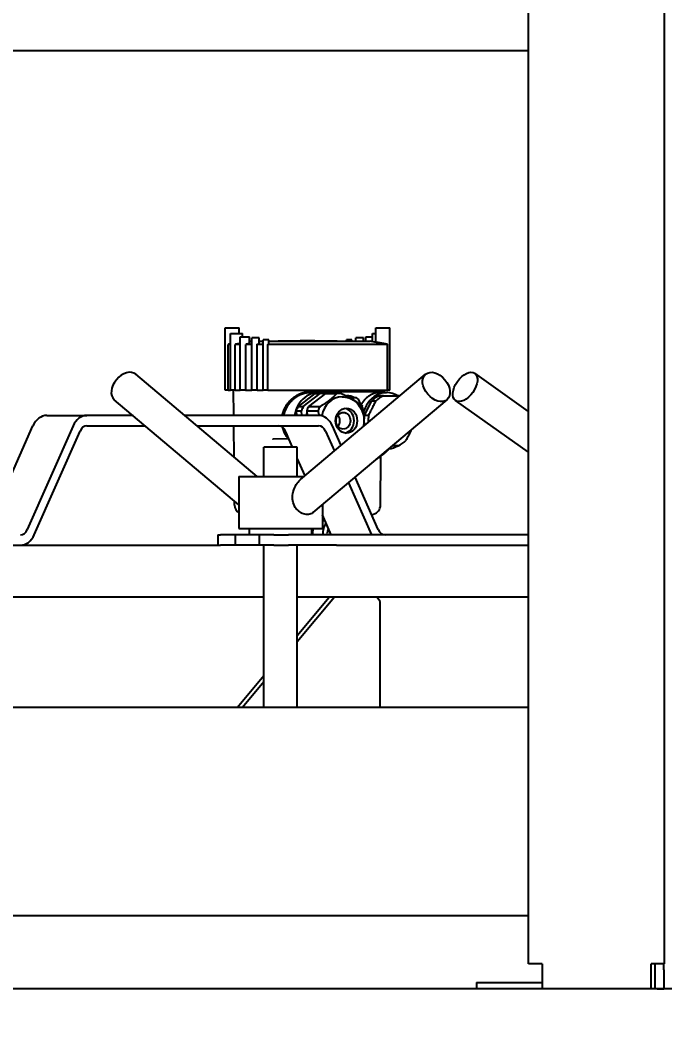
# Model space of a CAD drawing. Header units: millimetres. Extents: x 0 to 100323, y 0 to 59400.
# Drawn here: x 31755.2 to 32064.4, y 51076.6 to 51565.5 of the extents above; entities that cross this region are included whole.
import ezdxf

# ---------------------------------------------------------------- set-up
doc = ezdxf.new("R2010")
doc.units = ezdxf.units.MM
doc.header["$LTSCALE"] = 100
doc.layers.add('Dimension', color=7, linetype='Continuous', lineweight=18)
doc.layers.add('Visible', color=7, linetype='Continuous', lineweight=25)
doc.styles.add('Title', font='arial.ttf')
doc.dimstyles.new('Default - Method 2b', dxfattribs={"dimscale": 100, "dimtxt": 3, "dimasz": 2.5, "dimexe": 3, "dimexo": 0.5, "dimgap": 0.7, "dimtad": 0, "dimtoh": 1, "dimdec": 0, "dimrnd": 1e-08, "dimtxsty": 'Title', "dimcen": 0.09, "dimdle": 10, "dimclrd": 256, "dimclre": 256, "dimclrt": 7, "dimadec": 0, "dimazin": 2, "dimtfac": 0.833333, "dimtdec": 1, "dimtmove": 0, "dimatfit": 3, "dimfxl": 1, "dimtolj": 1, "dimlwd": -1, "dimlwe": -1, "dimarcsym": 0})

# ---------------------------------------------------------------- blocks, each defined once
blk = doc.blocks.new('*D43')
at = {"layer": 'Defpoints', "color": 0, "transparency": 16777216}
for p in [(45638.77, 52323.53), (47905.43, 52323.53), (29571.16, 44740.53)]:
    blk.add_point(p, dxfattribs=at)
at = {"layer": 'Dimension', "transparency": 16777216}
for p, q in [((45688.77, 52323.53), (48205.43, 52323.53)), ((47905.43, 52073.53), (47905.43, 49048.75)), ((47905.43, 44990.53), (47905.43, 48015.3)), ((29621.16, 44740.53), (48205.43, 44740.53))]:
    blk.add_line(p, q, dxfattribs=at)
for points in [[(47863.76, 52073.53), (47947.09, 52073.53), (47905.43, 52323.53)], [(47863.76, 44990.53), (47947.09, 44990.53), (47905.43, 44740.53)]]:
    blk.add_solid(points, dxfattribs=at)
at = {"layer": 'Dimension', "color": 7, "transparency": 16777216, "insert": (48058.7, 48085.3), "char_height": 300, "attachment_point": 7, "rotation": 90, "style": 'Title'}
blk.add_mtext('\\A1;7583', dxfattribs=at)

msp = doc.modelspace()

# ---------------------------------------------------------------- linework, layer by layer
at = {"layer": 'Visible'}
for p, q in [((31999.07, 51112.53), (31999.07, 52323.53)), ((32064.39, 51112.53), (32064.39, 52323.53)), ((31089.63, 51551.08), (31999.07, 51551.08)), ((31853.54, 51417.82), (31859.25, 51417.82)), ((31853.54, 51387.97), (31853.54, 51417.82)), ((31859.25, 51417.82), (31860.25, 51417.82)), ((31860.25, 51415.12), (31860.25, 51417.82)), ((31925.84, 51417.82), (31931.55, 51417.82)), ((31925.84, 51410.96), (31925.84, 51417.82)), ((31931.55, 51417.82), (31932.55, 51417.82)), ((31932.55, 51387.97), (31932.55, 51417.82)), ((31856.01, 51415.12), (31857.22, 51415.12)), ((31856.01, 51387.97), (31856.01, 51415.12)), ((31857.22, 51415.12), (31861.82, 51415.12)), ((31860.79, 51413.62), (31863.3, 51413.62)), ((31860.79, 51387.97), (31860.79, 51413.62)), ((31861.82, 51413.62), (31861.82, 51415.12)), ((31863.3, 51413.62), (31865.12, 51413.62)), ((31865.12, 51410.42), (31865.12, 51413.62)), ((31869.89, 51413.11), (31866.26, 51413.11)), ((31866.26, 51387.97), (31866.26, 51413.11)), ((31869.89, 51410.31), (31869.89, 51413.11)), ((31874.4, 51412.11), (31871.79, 51412.11)), ((31871.79, 51387.97), (31871.79, 51412.11)), ((31874.4, 51410.12), (31874.4, 51412.11)), ((31914.3, 51412.11), (31911.69, 51412.11)), ((31911.69, 51411.41), (31911.69, 51412.11)), ((31914.3, 51411.41), (31914.3, 51412.11)), ((31919.83, 51413.11), (31916.2, 51413.11)), ((31916.2, 51411.41), (31916.2, 51413.11)), ((31919.83, 51411.41), (31919.83, 51413.11)), ((31920.97, 51413.62), (31923.48, 51413.62)), ((31920.97, 51411.41), (31920.97, 51413.62)), ((31923.48, 51413.62), (31924.27, 51413.62)), ((31924.27, 51415.12), (31925.48, 51415.12)), ((31924.27, 51411.22), (31924.27, 51415.12)), ((31925.48, 51415.12), (31925.84, 51415.12)), ((31854.9, 51387.97), (31854.9, 51409.93)), ((31856.01, 51409.93), (31854.9, 51409.93)), ((31858.32, 51387.97), (31858.32, 51409.93)), ((31860.79, 51409.93), (31858.32, 51409.93)), ((31863.38, 51387.97), (31863.38, 51409.93)), ((31866.26, 51409.93), (31863.38, 51409.93)), ((31865.12, 51411.41), (31866.26, 51411.41)), ((31868.82, 51387.97), (31868.82, 51409.93)), ((31871.79, 51409.93), (31868.82, 51409.93)), ((31869.89, 51411.41), (31871.79, 51411.41)), ((31874.05, 51387.97), (31874.05, 51409.93)), ((31931.48, 51409.93), (31874.05, 51409.93)), ((31874.4, 51411.41), (31923.05, 51411.41)), ((31931.48, 51387.97), (31931.48, 51409.93)), ((31868.8, 51346.53), (31810.61, 51395.61)), ((31889.71, 51345.04), (31949.66, 51395.61)), ((31999.07, 51377.77), (31973.28, 51396.03)), ((31854.9, 51387.97), (31853.54, 51387.97)), ((31854.9, 51387.97), (31856.01, 51387.97)), ((31856.2, 51387.97), (31856.01, 51387.97)), ((31856.37, 51387.97), (31856.2, 51387.97)), ((31857.22, 51387.97), (31856.37, 51387.97)), ((31858.32, 51387.97), (31857.22, 51387.97)), ((31857.66, 51375.79), (31857.55, 51387.97)), ((31858.32, 51387.97), (31860.79, 51387.97)), ((31861.21, 51387.97), (31860.79, 51387.97)), ((31861.38, 51387.97), (31861.21, 51387.97)), ((31863.3, 51387.97), (31861.38, 51387.97)), ((31863.3, 51387.97), (31863.38, 51387.97)), ((31863.38, 51387.97), (31866.26, 51387.97)), ((31866.8, 51387.97), (31866.26, 51387.97)), ((31866.95, 51387.97), (31866.8, 51387.97)), ((31868.82, 51387.97), (31866.95, 51387.97)), ((31868.82, 51387.97), (31871.79, 51387.97)), ((31872.35, 51387.97), (31871.79, 51387.97)), ((31872.48, 51387.97), (31872.35, 51387.97)), ((31874.05, 51387.97), (31872.48, 51387.97)), ((31874.05, 51387.97), (31931.48, 51387.97)), ((31927.69, 51387.33), (31925.04, 51387.37)), ((31928.53, 51387.27), (31928.54, 51387.97)), ((31931.48, 51387.97), (31931.55, 51387.97)), ((31932.55, 51387.97), (31931.55, 51387.97)), ((31860.14, 51332.9), (31800.3, 51383.38)), ((31896.52, 51386.37), (31888.47, 51380.11)), ((31891.01, 51380.11), (31899.05, 51386.37)), ((31901.59, 51386.37), (31893.55, 51380.11)), ((31894.79, 51386.77), (31898.25, 51386.77)), ((31895.77, 51329.21), (31959.98, 51383.38)), ((31896.52, 51386.37), (31899.05, 51386.37)), ((31898.25, 51386.52), (31900.79, 51386.52)), ((31901.01, 51386.52), (31901.46, 51386.26)), ((31901.59, 51386.37), (31907.05, 51386.37)), ((31903.33, 51386.52), (31908.78, 51386.52)), ((31912.67, 51385.27), (31912.16, 51385.28)), ((31916.46, 51384.27), (31913.57, 51384.27)), ((31920.31, 51375.8), (31923.76, 51382.74)), ((31925.79, 51382.74), (31923.76, 51382.74)), ((31927.53, 51386.77), (31930.99, 51386.77)), ((31929.57, 51385.27), (31927.54, 51385.27)), ((31929.57, 51385.27), (31936.47, 51385.27)), ((31999.07, 51358.17), (31964.03, 51382.97)), ((31887.61, 51378.08), (31887.74, 51375.79)), ((31887.61, 51378.08), (31890.15, 51378.08)), ((31888.47, 51380.11), (31891.01, 51380.11)), ((31890.28, 51375.79), (31890.15, 51378.08)), ((31892.69, 51378.08), (31892.82, 51375.79)), ((31892.69, 51378.08), (31898.14, 51378.08)), ((31893.55, 51380.11), (31899.01, 51380.11)), ((31918.9, 51380.78), (31919.29, 51380.77)), ((31918.9, 51380.77), (31919.29, 51380.77)), ((31767.92, 51375.79), (31787.2, 51375.79)), ((31809.29, 51375.79), (31787.2, 51375.79)), ((31898.35, 51375.79), (31834.11, 51375.79)), ((31922.34, 51375.8), (31920.31, 51375.8)), ((31739.27, 51321.03), (31761.28, 51370.79)), ((31780.57, 51370.79), (31758.56, 51321.03)), ((31761.87, 51318.53), (31783.88, 51368.29)), ((31787.2, 51370.79), (31815.22, 51370.79)), ((31840.04, 51370.79), (31898.35, 51370.79)), ((31857.83, 51355.78), (31857.7, 51370.79)), ((31885.82, 51360.53), (31882.39, 51368.29)), ((31901.67, 51368.29), (31905.91, 51358.7)), ((31909.13, 51361.42), (31904.99, 51370.79)), ((31883.82, 51364.57), (31876.5, 51364.49)), ((31888.14, 51360.53), (31872.14, 51360.53)), ((31872.14, 51346.53), (31872.14, 51360.53)), ((31888.14, 51346.53), (31888.14, 51360.53)), ((31936.47, 51361.27), (31933.77, 51361.27)), ((31891.87, 51346.85), (31888.14, 51355.28)), ((31928.06, 51332.79), (31928.26, 51356.27)), ((31860.14, 51346.53), (31891.48, 51346.53)), ((31860.14, 51346.53), (31860.14, 51321.53)), ((31912.65, 51343.46), (31923.68, 51318.53)), ((31926.99, 51321.03), (31915.87, 51346.17)), ((31858.03, 51332.79), (31858.02, 51334.69)), ((31900.14, 51332.9), (31900.14, 51321.53)), ((31904.39, 51318.53), (31900.14, 51328.15)), ((31900.29, 51325.33), (31901.39, 51325.33)), ((31923.81, 51328.23), (31924.72, 51328.48)), ((31860.14, 51321.53), (31900.14, 51321.53)), ((31865.14, 51318.53), (31865.14, 51321.53)), ((31895.14, 51318.53), (31895.14, 51321.53)), ((31850.03, 51318.53), (31851.2, 51318.53)), ((31850.03, 51318.53), (31850.03, 51313.53)), ((31858.27, 51318.53), (31851.2, 51318.53)), ((31858.27, 51318.53), (31858.27, 51313.53)), ((31865.16, 51318.53), (31858.27, 51318.53)), ((31869.84, 51318.53), (31865.16, 51318.53)), ((31869.84, 51318.53), (31869.84, 51313.53)), ((31876.91, 51318.53), (31869.84, 51318.53)), ((31876.91, 51318.53), (31883.95, 51318.53)), ((31999.07, 51318.53), (31883.95, 51318.53)), ((31573.33, 51313.53), (31850.03, 51313.53)), ((31850.03, 51313.53), (31851.2, 51313.53)), ((31858.27, 51313.53), (31851.2, 51313.53)), ((31869.84, 51313.53), (31858.27, 51313.53)), ((31876.91, 51313.53), (31869.84, 51313.53)), ((31872.14, 51235.53), (31872.14, 51313.53)), ((31876.91, 51313.53), (31883.95, 51313.53)), ((31906.93, 51313.53), (31883.95, 51313.53)), ((31888.14, 51235.53), (31888.14, 51313.53)), ((31906.93, 51313.53), (31999.07, 51313.53)), ((31872.14, 51288.53), (31568.16, 51288.53)), ((31999.07, 51288.53), (31888.14, 51288.53)), ((31905.93, 51288.53), (31888.14, 51267.12)), ((31888.14, 51270.22), (31903.36, 51288.53)), ((31927.9, 51286.53), (31926.37, 51288.53)), ((31927.9, 51235.53), (31927.9, 51286.53)), ((31859.31, 51235.53), (31872.14, 51250.97)), ((31872.14, 51247.87), (31861.88, 51235.53)), ((31999.07, 51235.53), (31094.61, 51235.53)), ((31999.07, 51135.53), (31095.52, 51135.53)), ((32005.6, 51112.53), (31999.07, 51112.53)), ((32005.6, 51112.53), (32005.6, 51100.53)), ((32064.39, 51112.53), (32057.86, 51112.53)), ((32057.86, 51100.53), (32057.86, 51112.53)), ((32059.93, 51100.53), (32059.93, 51112.53)), ((32064.09, 51109.53), (32064.09, 51112.53)), ((32064.09, 51109.53), (32064.09, 51100.53)), ((32941.83, 51100.53), (31373.34, 51100.53)), ((31974.09, 51103.53), (32003.85, 51103.53)), ((31974.09, 51103.53), (31974.09, 51100.53)), ((32003.85, 51103.53), (32005.6, 51103.53)), ((32060.82, 51100.54), (32060.82, 51100.53)), ((32060.82, 51100.54), (32064.09, 51100.54)), ((32062.89, 51100.54), (32062.89, 51100.53))]:
    msp.add_line(p, q, dxfattribs=at)
for centre, radius, start, end in [((31893.05, 50811.57), 600, 88.64721, 91.35279), ((31893.05, 51213.67), 200, 80.4889, 81.3731), ((31862.53, 51332.83), 4.5, 180.5, 237.849), ((31923.56, 51332.83), 4.5, 285, 359.5)]:
    msp.add_arc(centre, radius, start, end, dxfattribs=at)
for centre, major_axis, ratio in [((31954.82, 51389.5), (5.16, -6.11), 0.673411), ((31968.66, 51389.5), (-4.62, -6.53), 0.565059), ((31911.7, 51373.27), (0, -6), 0.861576), ((31910.18, 51373.27), (0, -4), 0.861576)]:
    msp.add_ellipse(centre, major_axis=major_axis, ratio=ratio, dxfattribs=at)
for centre, major_axis, ratio, start_param, end_param in [((31805.46, 51389.5), (-5.16, -6.11), 0.673411, 3.141593, 6.283185), ((31861.32, 51388.19), (-100, 0.44), 0.007519, 1.912098, 2.294422), ((31930.99, 51373.27), (0, 13.5), 0.861576, 5.807303, 7.609536), ((31898.25, 51373.27), (0, 13.5), 0.861576, 6.090437, 7.666065), ((31898.25, 51373.27), (0, 13.25), 0.861576, 0, 0.152394), ((31900.79, 51373.27), (0, 13.25), 0.861576, 6.264105, 6.435579), ((31909.67, 51373.27), (0, 11.5), 0.861576, 0, 1.369582), ((31903.33, 51373.27), (0, 13.25), 0.861576, 0, 0.152394), ((31908.78, 51373.27), (0, 13.25), 0.861576, 6.264105, 6.435579), ((31912.59, 51378.77), (0, 6.5), 0.861576, 5.721116, 6.42602), ((31914.39, 51378.77), (0, -6), 0.861576, 2.505533, 2.730455), ((31898.42, 51381.52), (-22.06, 32.91), 0.439619, 4.36534, 4.48646), ((31930.99, 51373.27), (0, 12.65), 0.861576, 0.321961, 0.725236), ((31933.02, 51373.27), (0, 12.65), 0.861576, 0.321961, 0.725236), ((31933.02, 51373.27), (0, 12.65), 0.861576, 5.900522, 5.961224), ((31898.25, 51373.27), (0, -13.25), 0.861576, 4.16971, 4.341184), ((31900.79, 51373.27), (0, -13.25), 0.861576, 4.16971, 4.341184), ((31903.33, 51373.27), (0, -13.25), 0.861576, 4.16971, 4.341184), ((31908.78, 51373.27), (0, -13.25), 0.861576, 4.16971, 4.341184), ((31910.18, 51373.27), (0, -6), 0.861576, 0.147834, 2.993758), ((31908.78, 51373.27), (0, 13.25), 0.861576, 5.216907, 5.388381), ((31928.96, 51373.27), (0, -13.5), 0.861576, 4.123358, 4.156432), ((31898.42, 51376.02), (-22.06, -32.91), 0.439619, 1.905828, 1.917845), ((31914.39, 51378.77), (0, -6), 0.861576, 1.458335, 1.683257), ((31767.92, 51365.79), (0, 10), 0.766044, 0, 1.047198), ((31787.2, 51365.79), (0, 10), 0.766044, 0, 1.047198), ((31900.79, 51373.27), (0, -10), 0.861576, 4.34213, 4.457439), ((31898.35, 51365.79), (0, 10), 0.766044, 5.235988, 6.283185), ((31905.1, 51373.27), (0, 4), 0.861576, 3.969448, 5.45533), ((31930.99, 51373.27), (0, 12.65), 0.861576, 1.369159, 1.510633), ((31933.02, 51373.27), (0, -12.65), 0.861576, 4.510752, 4.781261), ((31787.2, 51365.79), (0, 5), 0.766044, 0, 1.047198), ((31879.07, 51365.79), (0, 5), 0.766044, 5.235988, 6.283185), ((31898.35, 51365.79), (0, 5), 0.766044, 5.235988, 6.283185), ((31930.99, 51373.27), (0, 12.65), 0.861576, 1.630959, 1.764378), ((31933.02, 51373.27), (0, -12.65), 0.861576, 0.321961, 0.725236), ((31909.67, 51373.27), (0, -11.5), 0.861576, 6.211698, 6.270728), ((31930.99, 51373.27), (0, -13.5), 0.861576, 0.091937, 0.475882), ((31906.4, 51319.27), (0, -7), 0.861576, 3.966558, 4.818301), ((31901.43, 51321.45), (0.02, 4.47), 0.515085, 0.264997, 0.524863), ((31755.24, 51323.53), (0, -5), 0.766044, 0, 1.047198), ((31906.4, 51319.27), (0, 4.53), 0.861576, 1.034353, 1.735004), ((31906.41, 51319.27), (0, -4.5), 0.861576, 4.183381, 4.877584), ((31930.31, 51323.53), (0, -5), 0.766044, 5.235988, 6.283185), ((31755.24, 51323.53), (0, -10), 0.766044, 0, 1.047198)]:
    msp.add_ellipse(centre, major_axis=major_axis, ratio=ratio, start_param=start_param, end_param=end_param, dxfattribs=at)
for points, knots in [([(31856.01, 51410.12), (31855.98, 51410.12), (31855.96, 51410.12), (31855.93, 51410.11), (31855.84, 51410.09), (31855.74, 51410.08), (31855.65, 51410.06), (31855.56, 51410.05), (31855.47, 51410.03), (31855.39, 51410.02), (31855.34, 51410.01), (31855.3, 51410), (31855.26, 51409.99), (31855.22, 51409.99), (31855.18, 51409.98), (31855.14, 51409.97), (31855.1, 51409.97), (31855.06, 51409.96), (31855.02, 51409.95), (31854.98, 51409.95), (31854.94, 51409.94), (31854.9, 51409.93)], [3.684911, 3.684911, 3.684911, 3.684911, 3.767724, 3.767724, 3.767724, 4.081562, 4.081562, 4.081562, 4.395498, 4.395498, 4.395498, 4.552406, 4.552406, 4.552406, 4.70939, 4.70939, 4.70939, 4.866307, 4.866307, 4.866307, 5.023344, 5.023344, 5.023344, 5.023344]), ([(31860.79, 51410.39), (31860.73, 51410.37), (31860.66, 51410.36), (31860.59, 51410.34), (31860.5, 51410.32), (31860.42, 51410.3), (31860.33, 51410.29), (31860.29, 51410.28), (31860.24, 51410.27), (31860.2, 51410.26), (31860.18, 51410.25), (31860.15, 51410.25), (31860.13, 51410.25), (31860.11, 51410.24), (31860.08, 51410.24), (31860.06, 51410.23), (31860.01, 51410.22), (31859.97, 51410.21), (31859.92, 51410.2), (31859.87, 51410.19), (31859.83, 51410.19), (31859.78, 51410.18), (31859.73, 51410.17), (31859.68, 51410.16), (31859.63, 51410.15), (31859.58, 51410.14), (31859.53, 51410.13), (31859.49, 51410.12), (31859.44, 51410.11), (31859.39, 51410.11), (31859.34, 51410.1), (31859.29, 51410.09), (31859.24, 51410.08), (31859.19, 51410.07), (31859.14, 51410.06), (31859.09, 51410.05), (31859.04, 51410.05), (31858.99, 51410.04), (31858.94, 51410.03), (31858.89, 51410.02), (31858.85, 51410.01), (31858.8, 51410.01), (31858.75, 51410), (31858.7, 51409.99), (31858.65, 51409.98), (31858.6, 51409.98), (31858.51, 51409.96), (31858.41, 51409.95), (31858.32, 51409.93)], [5.809913, 5.809913, 5.809913, 5.809913, 6.072494, 6.072494, 6.072494, 6.372663, 6.372663, 6.372663, 6.522733, 6.522733, 6.522733, 6.597775, 6.597775, 6.597775, 6.672831, 6.672831, 6.672831, 6.822903, 6.822903, 6.822903, 6.973035, 6.973035, 6.973035, 7.12319, 7.12319, 7.12319, 7.273314, 7.273314, 7.273314, 7.423461, 7.423461, 7.423461, 7.573647, 7.573647, 7.573647, 7.724027, 7.724027, 7.724027, 7.874381, 7.874381, 7.874381, 8.024508, 8.024508, 8.024508, 8.174579, 8.174579, 8.174579, 8.474771, 8.474771, 8.474771, 8.474771]), ([(31865.12, 51410.42), (31865.12, 51410.42), (31865.12, 51410.42), (31865.12, 51410.42), (31865.12, 51410.41), (31865.11, 51410.4), (31865.11, 51410.4), (31865.1, 51410.39), (31865.09, 51410.38), (31865.08, 51410.37), (31865.07, 51410.36), (31865.06, 51410.36), (31865.04, 51410.35), (31865.03, 51410.34), (31865.02, 51410.34), (31865.01, 51410.33), (31865.01, 51410.33), (31865, 51410.32), (31864.98, 51410.32), (31864.96, 51410.31), (31864.94, 51410.3), (31864.91, 51410.29), (31864.9, 51410.28), (31864.88, 51410.27), (31864.86, 51410.27), (31864.84, 51410.26), (31864.82, 51410.25), (31864.79, 51410.25), (31864.75, 51410.23), (31864.7, 51410.22), (31864.65, 51410.2), (31864.62, 51410.19), (31864.6, 51410.19), (31864.57, 51410.18), (31864.54, 51410.17), (31864.51, 51410.16), (31864.48, 51410.16), (31864.45, 51410.15), (31864.42, 51410.14), (31864.39, 51410.13), (31864.37, 51410.13), (31864.36, 51410.12), (31864.34, 51410.12), (31864.32, 51410.12), (31864.31, 51410.11), (31864.29, 51410.11), (31864.22, 51410.09), (31864.15, 51410.08), (31864.08, 51410.06), (31864.01, 51410.05), (31863.93, 51410.03), (31863.86, 51410.02), (31863.78, 51410), (31863.7, 51409.99), (31863.62, 51409.97), (31863.58, 51409.97), (31863.54, 51409.96), (31863.5, 51409.95), (31863.46, 51409.95), (31863.42, 51409.94), (31863.38, 51409.93)], [3.931558, 3.931558, 3.931558, 3.931558, 3.980806, 3.980806, 3.980806, 4.162261, 4.162261, 4.162261, 4.343879, 4.343879, 4.343879, 4.525087, 4.525087, 4.525087, 4.615645, 4.615645, 4.615645, 4.70619, 4.70619, 4.70619, 4.887279, 4.887279, 4.887279, 5.01146, 5.01146, 5.01146, 5.13569, 5.13569, 5.13569, 5.384105, 5.384105, 5.384105, 5.508277, 5.508277, 5.508277, 5.632448, 5.632448, 5.632448, 5.756613, 5.756613, 5.756613, 5.818684, 5.818684, 5.818684, 5.880766, 5.880766, 5.880766, 6.129152, 6.129152, 6.129152, 6.377693, 6.377693, 6.377693, 6.626296, 6.626296, 6.626296, 6.750645, 6.750645, 6.750645, 6.875023, 6.875023, 6.875023, 6.875023]), ([(31868.82, 51409.93), (31868.85, 51409.94), (31868.88, 51409.94), (31868.91, 51409.95), (31868.93, 51409.96), (31868.96, 51409.96), (31868.99, 51409.97), (31869.02, 51409.97), (31869.05, 51409.98), (31869.07, 51409.99), (31869.1, 51409.99), (31869.13, 51410), (31869.15, 51410), (31869.18, 51410.01), (31869.21, 51410.02), (31869.23, 51410.02), (31869.26, 51410.03), (31869.28, 51410.04), (31869.31, 51410.04), (31869.35, 51410.05), (31869.4, 51410.07), (31869.44, 51410.08), (31869.46, 51410.08), (31869.48, 51410.09), (31869.5, 51410.1), (31869.52, 51410.1), (31869.54, 51410.11), (31869.56, 51410.12), (31869.6, 51410.13), (31869.63, 51410.14), (31869.67, 51410.15), (31869.7, 51410.17), (31869.73, 51410.18), (31869.75, 51410.19), (31869.76, 51410.19), (31869.78, 51410.2), (31869.79, 51410.21), (31869.8, 51410.21), (31869.81, 51410.22), (31869.82, 51410.22), (31869.83, 51410.23), (31869.83, 51410.23), (31869.84, 51410.24), (31869.84, 51410.24), (31869.85, 51410.25), (31869.86, 51410.25), (31869.87, 51410.26), (31869.87, 51410.27), (31869.88, 51410.28), (31869.89, 51410.28), (31869.89, 51410.29), (31869.89, 51410.3), (31869.89, 51410.3), (31869.89, 51410.3), (31869.89, 51410.31)], [0, 0, 0, 0, 0.099863, 0.099863, 0.099863, 0.199442, 0.199442, 0.199442, 0.298855, 0.298855, 0.298855, 0.398345, 0.398345, 0.398345, 0.497777, 0.497777, 0.497777, 0.59716, 0.59716, 0.59716, 0.795915, 0.795915, 0.795915, 0.895281, 0.895281, 0.895281, 0.994648, 0.994648, 0.994648, 1.193412, 1.193412, 1.193412, 1.392244, 1.392244, 1.392244, 1.491995, 1.491995, 1.491995, 1.59209, 1.59209, 1.59209, 1.670025, 1.670025, 1.670025, 1.748007, 1.748007, 1.748007, 1.90383, 1.90383, 1.90383, 2.059007, 2.059007, 2.059007, 2.12442, 2.12442, 2.12442, 2.12442]), ([(31874.05, 51409.93), (31874.15, 51409.96), (31874.23, 51409.99), (31874.36, 51410.05), (31874.4, 51410.09), (31874.4, 51410.11), (31874.4, 51410.12), (31874.4, 51410.12)], [0.0069047, 0.0069047, 0.0069047, 0.0069047, 0.05025878, 0.05025878, 0.10051756, 0.10051756, 0.10305029, 0.10305029, 0.10305029, 0.10305029]), ([(31931.48, 51409.93), (31931.45, 51409.94), (31931.43, 51409.94), (31931.4, 51409.95), (31931.38, 51409.95), (31931.35, 51409.96), (31931.32, 51409.96), (31931.3, 51409.97), (31931.27, 51409.97), (31931.24, 51409.98), (31931.21, 51409.98), (31931.18, 51409.99), (31931.15, 51409.99), (31931.12, 51410), (31931.1, 51410), (31931.07, 51410.01), (31931.04, 51410.02), (31931, 51410.02), (31930.97, 51410.03), (31930.91, 51410.04), (31930.85, 51410.05), (31930.78, 51410.06), (31930.65, 51410.09), (31930.52, 51410.11), (31930.38, 51410.14), (31930.31, 51410.15), (31930.24, 51410.16), (31930.16, 51410.18), (31930.09, 51410.19), (31930.02, 51410.2), (31929.94, 51410.22), (31929.87, 51410.23), (31929.79, 51410.24), (31929.72, 51410.26), (31929.68, 51410.26), (31929.64, 51410.27), (31929.6, 51410.28), (31929.57, 51410.29), (31929.53, 51410.29), (31929.49, 51410.3), (31929.45, 51410.31), (31929.41, 51410.31), (31929.37, 51410.32), (31929.36, 51410.32), (31929.34, 51410.33), (31929.32, 51410.33), (31929.3, 51410.34), (31929.28, 51410.34), (31929.26, 51410.34), (31929.24, 51410.35), (31929.22, 51410.35), (31929.2, 51410.35), (31929.18, 51410.36), (31929.16, 51410.36), (31929.14, 51410.36), (31929.11, 51410.37), (31929.07, 51410.38), (31929.03, 51410.38), (31928.88, 51410.41), (31928.72, 51410.44), (31928.58, 51410.47), (31928.5, 51410.48), (31928.43, 51410.5), (31928.36, 51410.51), (31928.32, 51410.52), (31928.28, 51410.52), (31928.25, 51410.53), (31928.21, 51410.54), (31928.18, 51410.54), (31928.14, 51410.55), (31928.1, 51410.56), (31928.05, 51410.56), (31928.01, 51410.57), (31927.97, 51410.58), (31927.93, 51410.59), (31927.89, 51410.6), (31927.8, 51410.61), (31927.72, 51410.63), (31927.64, 51410.64), (31927.6, 51410.65), (31927.57, 51410.65), (31927.53, 51410.66), (31927.49, 51410.67), (31927.45, 51410.68), (31927.42, 51410.68), (31927.38, 51410.69), (31927.34, 51410.7), (31927.31, 51410.7), (31927.27, 51410.71), (31927.24, 51410.71), (31927.2, 51410.72), (31927.17, 51410.73), (31927.13, 51410.73), (31927.1, 51410.74), (31927.07, 51410.75), (31927.04, 51410.75), (31927, 51410.76), (31926.97, 51410.76), (31926.94, 51410.77), (31926.91, 51410.77), (31926.88, 51410.78), (31926.85, 51410.78), (31926.82, 51410.79), (31926.77, 51410.8), (31926.71, 51410.81), (31926.66, 51410.82), (31926.61, 51410.83), (31926.56, 51410.84), (31926.51, 51410.85), (31926.48, 51410.85), (31926.45, 51410.86), (31926.42, 51410.86), (31926.4, 51410.86), (31926.39, 51410.87), (31926.38, 51410.87), (31926.36, 51410.87), (31926.35, 51410.87), (31926.34, 51410.88), (31926.28, 51410.89), (31926.23, 51410.89), (31926.19, 51410.9), (31926.15, 51410.91), (31926.12, 51410.91), (31926.09, 51410.92)], [0, 0, 0, 0, 0.11744, 0.11744, 0.11744, 0.234854, 0.234854, 0.234854, 0.352251, 0.352251, 0.352251, 0.4697, 0.4697, 0.4697, 0.58713, 0.58713, 0.58713, 0.704521, 0.704521, 0.704521, 0.93941, 0.93941, 0.93941, 1.409093, 1.409093, 1.409093, 1.64394, 1.64394, 1.64394, 1.878781, 1.878781, 1.878781, 2.113554, 2.113554, 2.113554, 2.230995, 2.230995, 2.230995, 2.348435, 2.348435, 2.348435, 2.465824, 2.465824, 2.465824, 2.524531, 2.524531, 2.524531, 2.583227, 2.583227, 2.583227, 2.641913, 2.641913, 2.641913, 2.700604, 2.700604, 2.700604, 2.817988, 2.817988, 2.817988, 3.287516, 3.287516, 3.287516, 3.522386, 3.522386, 3.522386, 3.639775, 3.639775, 3.639775, 3.757205, 3.757205, 3.757205, 3.901828, 3.901828, 3.901828, 4.046443, 4.046443, 4.046443, 4.33575, 4.33575, 4.33575, 4.48038, 4.48038, 4.48038, 4.625059, 4.625059, 4.625059, 4.769663, 4.769663, 4.769663, 4.914383, 4.914383, 4.914383, 5.059271, 5.059271, 5.059271, 5.204241, 5.204241, 5.204241, 5.349183, 5.349183, 5.349183, 5.49397, 5.49397, 5.49397, 5.783235, 5.783235, 5.783235, 6.072585, 6.072585, 6.072585, 6.262252, 6.262252, 6.262252, 6.357088, 6.357088, 6.357088, 6.451913, 6.451913, 6.451913, 6.831273, 6.831273, 6.831273, 7.122012, 7.122012, 7.122012, 7.122012]), ([(31880.95, 51375.79), (31880.98, 51375.95), (31881.01, 51376.12), (31881.05, 51376.28), (31881.08, 51376.44), (31881.12, 51376.6), (31881.17, 51376.76), (31881.21, 51376.92), (31881.26, 51377.08), (31881.3, 51377.24), (31881.35, 51377.4), (31881.41, 51377.56), (31881.46, 51377.72), (31881.51, 51377.88), (31881.57, 51378.03), (31881.63, 51378.19), (31881.69, 51378.34), (31881.75, 51378.5), (31881.82, 51378.65), (31881.88, 51378.8), (31881.95, 51378.95), (31882.02, 51379.1), (31882.09, 51379.25), (31882.17, 51379.4), (31882.24, 51379.55), (31882.39, 51379.84), (31882.55, 51380.13), (31882.72, 51380.41), (31882.81, 51380.55), (31882.9, 51380.69), (31882.99, 51380.83), (31883.08, 51380.97), (31883.17, 51381.1), (31883.27, 51381.24), (31883.36, 51381.37), (31883.46, 51381.51), (31883.56, 51381.64), (31883.66, 51381.77), (31883.76, 51381.9), (31883.87, 51382.03), (31883.97, 51382.16), (31884.08, 51382.28), (31884.19, 51382.41), (31884.3, 51382.53), (31884.41, 51382.66), (31884.52, 51382.78), (31884.63, 51382.9), (31884.75, 51383.01), (31884.86, 51383.13), (31884.98, 51383.25), (31885.1, 51383.36), (31885.21, 51383.47), (31885.33, 51383.58), (31885.46, 51383.69), (31885.58, 51383.8), (31885.64, 51383.85), (31885.7, 51383.91), (31885.76, 51383.96), (31885.82, 51384.01), (31885.89, 51384.06), (31885.95, 51384.11), (31886.08, 51384.22), (31886.2, 51384.32), (31886.33, 51384.42), (31886.46, 51384.52), (31886.59, 51384.61), (31886.73, 51384.71), (31886.86, 51384.8), (31886.99, 51384.89), (31887.13, 51384.98), (31887.27, 51385.07), (31887.4, 51385.16), (31887.54, 51385.24), (31887.68, 51385.33), (31887.82, 51385.41), (31887.96, 51385.49), (31888.1, 51385.57), (31888.24, 51385.65), (31888.39, 51385.73), (31888.53, 51385.8), (31888.68, 51385.87), (31888.82, 51385.95), (31888.97, 51386.02), (31889.11, 51386.08), (31889.26, 51386.15), (31889.41, 51386.21), (31889.56, 51386.28), (31889.71, 51386.34), (31889.85, 51386.4), (31890, 51386.45), (31890.15, 51386.51), (31890.3, 51386.56), (31890.46, 51386.61), (31890.61, 51386.66), (31890.68, 51386.69), (31890.76, 51386.71), (31890.83, 51386.73), (31890.91, 51386.76), (31890.99, 51386.78), (31891.06, 51386.8), (31891.21, 51386.85), (31891.37, 51386.89), (31891.52, 51386.92), (31891.67, 51386.96), (31891.83, 51387), (31891.98, 51387.03), (31892.14, 51387.07), (31892.29, 51387.1), (31892.45, 51387.12), (31892.6, 51387.15), (31892.76, 51387.18), (31892.92, 51387.2), (31893.07, 51387.22), (31893.23, 51387.24), (31893.38, 51387.26), (31893.54, 51387.27), (31893.69, 51387.29), (31893.85, 51387.3), (31894.01, 51387.31), (31894.16, 51387.32), (31894.32, 51387.32), (31894.47, 51387.33), (31894.63, 51387.33), (31894.79, 51387.33)], [11.985657, 11.985657, 11.985657, 11.985657, 12.482694, 12.482694, 12.482694, 12.983388, 12.983388, 12.983388, 13.48444, 13.48444, 13.48444, 13.985492, 13.985492, 13.985492, 14.486179, 14.486179, 14.486179, 14.986134, 14.986134, 14.986134, 15.485003, 15.485003, 15.485003, 15.982444, 15.982444, 15.982444, 16.977056, 16.977056, 16.977056, 17.476159, 17.476159, 17.476159, 17.976163, 17.976163, 17.976163, 18.476785, 18.476785, 18.476785, 18.97772, 18.97772, 18.97772, 19.478652, 19.478652, 19.478652, 19.979255, 19.979255, 19.979255, 20.479202, 20.479202, 20.479202, 20.978172, 20.978172, 20.978172, 21.475853, 21.475853, 21.475853, 21.724121, 21.724121, 21.724121, 21.972446, 21.972446, 21.972446, 22.470175, 22.470175, 22.470175, 22.969147, 22.969147, 22.969147, 23.469105, 23.469105, 23.469105, 23.969769, 23.969769, 23.969769, 24.470851, 24.470851, 24.470851, 24.97205, 24.97205, 24.97205, 25.473065, 25.473065, 25.473065, 25.973598, 25.973598, 25.973598, 26.473358, 26.473358, 26.473358, 26.972066, 26.972066, 26.972066, 27.469467, 27.469467, 27.469467, 27.71765, 27.71765, 27.71765, 27.96591, 27.96591, 27.96591, 28.462855, 28.462855, 28.462855, 28.960125, 28.960125, 28.960125, 29.45743, 29.45743, 29.45743, 29.954485, 29.954485, 29.954485, 30.451011, 30.451011, 30.451011, 30.947254, 30.947254, 30.947254, 31.443467, 31.443467, 31.443467, 31.939661, 31.939661, 31.939661, 31.939661]), ([(31927.53, 51387.33), (31927.77, 51387.33), (31928.02, 51387.32), (31928.27, 51387.3), (31928.39, 51387.29), (31928.51, 51387.27), (31928.63, 51387.26), (31928.75, 51387.24), (31928.88, 51387.22), (31929, 51387.2), (31929.12, 51387.18), (31929.24, 51387.15), (31929.36, 51387.12), (31929.48, 51387.1), (31929.6, 51387.07), (31929.72, 51387.03), (31929.83, 51387), (31929.95, 51386.96), (31930.07, 51386.92), (31930.19, 51386.89), (31930.31, 51386.84), (31930.42, 51386.8), (31930.45, 51386.79), (31930.48, 51386.78), (31930.5, 51386.77)], [0, 0, 0, 0, 0.992128, 0.992128, 0.992128, 1.48835, 1.48835, 1.48835, 1.984511, 1.984511, 1.984511, 2.481689, 2.481689, 2.481689, 2.980163, 2.980163, 2.980163, 3.479687, 3.479687, 3.479687, 3.979993, 3.979993, 3.979993, 4.095289, 4.095289, 4.095289, 4.095289]), ([(31894.79, 51386.77), (31894.7, 51386.77), (31894.61, 51386.77), (31894.52, 51386.77), (31894.35, 51386.76), (31894.18, 51386.76), (31894.01, 51386.74), (31893.84, 51386.73), (31893.66, 51386.72), (31893.49, 51386.7), (31893.32, 51386.68), (31893.15, 51386.66), (31892.98, 51386.64), (31892.9, 51386.63), (31892.81, 51386.61), (31892.73, 51386.6), (31892.64, 51386.59), (31892.56, 51386.57), (31892.47, 51386.55), (31892.3, 51386.52), (31892.13, 51386.49), (31891.97, 51386.45), (31891.8, 51386.41), (31891.63, 51386.37), (31891.46, 51386.32), (31891.29, 51386.28), (31891.12, 51386.23), (31890.96, 51386.18), (31890.79, 51386.13), (31890.62, 51386.07), (31890.46, 51386.01), (31890.29, 51385.95), (31890.13, 51385.89), (31889.96, 51385.83), (31889.8, 51385.76), (31889.64, 51385.69), (31889.48, 51385.62), (31889.32, 51385.55), (31889.16, 51385.47), (31889, 51385.4), (31888.84, 51385.32), (31888.68, 51385.24), (31888.53, 51385.15), (31888.37, 51385.07), (31888.22, 51384.98), (31888.07, 51384.89), (31887.91, 51384.8), (31887.76, 51384.71), (31887.61, 51384.61), (31887.47, 51384.52), (31887.32, 51384.42), (31887.17, 51384.32), (31887.03, 51384.21), (31886.89, 51384.11), (31886.74, 51384), (31886.6, 51383.89), (31886.46, 51383.78), (31886.32, 51383.67), (31886.19, 51383.56), (31886.05, 51383.44), (31885.91, 51383.32), (31885.78, 51383.2), (31885.65, 51383.08), (31885.52, 51382.96), (31885.39, 51382.83), (31885.26, 51382.7), (31885.14, 51382.57), (31885.01, 51382.44), (31884.89, 51382.31), (31884.77, 51382.18), (31884.65, 51382.04), (31884.53, 51381.91), (31884.42, 51381.77), (31884.3, 51381.63), (31884.19, 51381.49), (31884.08, 51381.34), (31883.97, 51381.2), (31883.87, 51381.06), (31883.76, 51380.91), (31883.66, 51380.76), (31883.56, 51380.61), (31883.46, 51380.46), (31883.37, 51380.31), (31883.27, 51380.16), (31883.18, 51380), (31883.09, 51379.85), (31883, 51379.69), (31882.91, 51379.53), (31882.83, 51379.37), (31882.74, 51379.21), (31882.66, 51379.04), (31882.58, 51378.88), (31882.51, 51378.72), (31882.44, 51378.55), (31882.36, 51378.38), (31882.29, 51378.21), (31882.23, 51378.05), (31882.16, 51377.88), (31882.1, 51377.71), (31882.04, 51377.53), (31881.98, 51377.36), (31881.92, 51377.19), (31881.87, 51377.02), (31881.82, 51376.84), (31881.77, 51376.67), (31881.73, 51376.49), (31881.68, 51376.32), (31881.64, 51376.14), (31881.61, 51375.96), (31881.59, 51375.91), (31881.58, 51375.85), (31881.57, 51375.79)], [13.340049, 13.340049, 13.340049, 13.340049, 13.625021, 13.625021, 13.625021, 14.167842, 14.167842, 14.167842, 14.710926, 14.710926, 14.710926, 15.254109, 15.254109, 15.254109, 15.525609, 15.525609, 15.525609, 15.797128, 15.797128, 15.797128, 16.341468, 16.341468, 16.341468, 16.887358, 16.887358, 16.887358, 17.434433, 17.434433, 17.434433, 17.982297, 17.982297, 17.982297, 18.53053, 18.53053, 18.53053, 19.078704, 19.078704, 19.078704, 19.626388, 19.626388, 19.626388, 20.173162, 20.173162, 20.173162, 20.718623, 20.718623, 20.718623, 21.2624, 21.2624, 21.2624, 21.806164, 21.806164, 21.806164, 22.351644, 22.351644, 22.351644, 22.898431, 22.898431, 22.898431, 23.446093, 23.446093, 23.446093, 23.994184, 23.994184, 23.994184, 24.542258, 24.542258, 24.542258, 25.089877, 25.089877, 25.089877, 25.636625, 25.636625, 25.636625, 26.182115, 26.182115, 26.182115, 26.726004, 26.726004, 26.726004, 27.269607, 27.269607, 27.269607, 27.814874, 27.814874, 27.814874, 28.361352, 28.361352, 28.361352, 28.908552, 28.908552, 28.908552, 29.455976, 29.455976, 29.455976, 30.003137, 30.003137, 30.003137, 30.549567, 30.549567, 30.549567, 31.094835, 31.094835, 31.094835, 31.638562, 31.638562, 31.638562, 32.18164, 32.18164, 32.18164, 32.358506, 32.358506, 32.358506, 32.358506]), ([(31899.01, 51380.11), (31899.21, 51380.23), (31899.42, 51380.36), (31899.62, 51380.48), (31899.83, 51380.61), (31900.03, 51380.74), (31900.24, 51380.87), (31900.34, 51380.93), (31900.44, 51380.99), (31900.54, 51381.06), (31900.64, 51381.12), (31900.74, 51381.19), (31900.84, 51381.25), (31900.94, 51381.32), (31901.04, 51381.38), (31901.14, 51381.45), (31901.24, 51381.51), (31901.34, 51381.58), (31901.44, 51381.64), (31901.54, 51381.71), (31901.64, 51381.78), (31901.74, 51381.84), (31901.83, 51381.91), (31901.93, 51381.97), (31902.03, 51382.04), (31902.12, 51382.11), (31902.22, 51382.17), (31902.31, 51382.24), (31902.41, 51382.31), (31902.5, 51382.37), (31902.59, 51382.44), (31902.69, 51382.51), (31902.78, 51382.57), (31902.87, 51382.64), (31902.96, 51382.71), (31903.05, 51382.77), (31903.14, 51382.84), (31903.23, 51382.91), (31903.32, 51382.97), (31903.41, 51383.04), (31903.49, 51383.11), (31903.58, 51383.17), (31903.67, 51383.24), (31903.75, 51383.31), (31903.84, 51383.38), (31903.92, 51383.44), (31904.01, 51383.51), (31904.09, 51383.58), (31904.17, 51383.64), (31904.25, 51383.71), (31904.34, 51383.78), (31904.42, 51383.84), (31904.5, 51383.91), (31904.58, 51383.98), (31904.66, 51384.04), (31904.73, 51384.11), (31904.81, 51384.18), (31904.89, 51384.24), (31904.96, 51384.31), (31905.04, 51384.38), (31905.11, 51384.44), (31905.19, 51384.51), (31905.26, 51384.58), (31905.34, 51384.64), (31905.41, 51384.71), (31905.48, 51384.77), (31905.55, 51384.84), (31905.62, 51384.91), (31905.69, 51384.97), (31905.76, 51385.04), (31905.83, 51385.1), (31905.89, 51385.17), (31905.96, 51385.23), (31906.03, 51385.3), (31906.09, 51385.36), (31906.16, 51385.42), (31906.22, 51385.49), (31906.28, 51385.55), (31906.35, 51385.62), (31906.41, 51385.68), (31906.47, 51385.74), (31906.53, 51385.81), (31906.59, 51385.87), (31906.65, 51385.93), (31906.71, 51385.99), (31906.83, 51386.12), (31906.94, 51386.24), (31907.05, 51386.37)], [0, 0, 0, 0, 0.722756, 0.722756, 0.722756, 1.448845, 1.448845, 1.448845, 1.812603, 1.812603, 1.812603, 2.176577, 2.176577, 2.176577, 2.540594, 2.540594, 2.540594, 2.904496, 2.904496, 2.904496, 3.268148, 3.268148, 3.268148, 3.631435, 3.631435, 3.631435, 3.994266, 3.994266, 3.994266, 4.356578, 4.356578, 4.356578, 4.718339, 4.718339, 4.718339, 5.079553, 5.079553, 5.079553, 5.440261, 5.440261, 5.440261, 5.800606, 5.800606, 5.800606, 6.161287, 6.161287, 6.161287, 6.522511, 6.522511, 6.522511, 6.884273, 6.884273, 6.884273, 7.246531, 7.246531, 7.246531, 7.609213, 7.609213, 7.609213, 7.972215, 7.972215, 7.972215, 8.335411, 8.335411, 8.335411, 8.698655, 8.698655, 8.698655, 9.06178, 9.06178, 9.06178, 9.424603, 9.424603, 9.424603, 9.786929, 9.786929, 9.786929, 10.14855, 10.14855, 10.14855, 10.50925, 10.50925, 10.50925, 10.869506, 10.869506, 10.869506, 11.590283, 11.590283, 11.590283, 11.590283]), ([(31909, 51386.52), (31909.22, 51386.42), (31909.44, 51386.32), (31909.66, 51386.22), (31909.87, 51386.12), (31910.09, 51386.02), (31910.31, 51385.92), (31910.42, 51385.87), (31910.53, 51385.82), (31910.63, 51385.77), (31910.74, 51385.72), (31910.85, 51385.66), (31910.96, 51385.61), (31911.06, 51385.56), (31911.17, 51385.51), (31911.28, 51385.46), (31911.38, 51385.41), (31911.49, 51385.35), (31911.59, 51385.3), (31911.7, 51385.25), (31911.8, 51385.2), (31911.91, 51385.14), (31912.01, 51385.09), (31912.11, 51385.04), (31912.22, 51384.99), (31912.32, 51384.93), (31912.42, 51384.88), (31912.52, 51384.83), (31912.63, 51384.78), (31912.73, 51384.72), (31912.83, 51384.67), (31912.93, 51384.62), (31913.02, 51384.57), (31913.12, 51384.51), (31913.22, 51384.46), (31913.32, 51384.41), (31913.42, 51384.35), (31913.51, 51384.3), (31913.61, 51384.25), (31913.7, 51384.19), (31913.8, 51384.14), (31913.89, 51384.09), (31913.98, 51384.04), (31914.08, 51383.98), (31914.17, 51383.93), (31914.26, 51383.88), (31914.35, 51383.82), (31914.44, 51383.77), (31914.53, 51383.72), (31914.62, 51383.66), (31914.71, 51383.61), (31914.79, 51383.56), (31914.88, 51383.5), (31914.97, 51383.45), (31915.05, 51383.4), (31915.14, 51383.35), (31915.22, 51383.29), (31915.31, 51383.24), (31915.39, 51383.19), (31915.47, 51383.13), (31915.55, 51383.08), (31915.64, 51383.03), (31915.72, 51382.98), (31915.8, 51382.92), (31915.88, 51382.87), (31915.95, 51382.82), (31916.03, 51382.77), (31916.11, 51382.72), (31916.18, 51382.66), (31916.26, 51382.61), (31916.33, 51382.56), (31916.41, 51382.51), (31916.48, 51382.46), (31916.55, 51382.41), (31916.63, 51382.36), (31916.7, 51382.31), (31916.77, 51382.25), (31916.84, 51382.2), (31916.91, 51382.15), (31916.98, 51382.1), (31917.04, 51382.05), (31917.11, 51382), (31917.18, 51381.95), (31917.24, 51381.9), (31917.31, 51381.85), (31917.44, 51381.75), (31917.56, 51381.66), (31917.69, 51381.56)], [0, 0, 0, 0, 0.722756, 0.722756, 0.722756, 1.448845, 1.448845, 1.448845, 1.812603, 1.812603, 1.812603, 2.176577, 2.176577, 2.176577, 2.540594, 2.540594, 2.540594, 2.904496, 2.904496, 2.904496, 3.268148, 3.268148, 3.268148, 3.631435, 3.631435, 3.631435, 3.994266, 3.994266, 3.994266, 4.356578, 4.356578, 4.356578, 4.718339, 4.718339, 4.718339, 5.079553, 5.079553, 5.079553, 5.440261, 5.440261, 5.440261, 5.800606, 5.800606, 5.800606, 6.161287, 6.161287, 6.161287, 6.522511, 6.522511, 6.522511, 6.884273, 6.884273, 6.884273, 7.246531, 7.246531, 7.246531, 7.609213, 7.609213, 7.609213, 7.972215, 7.972215, 7.972215, 8.335411, 8.335411, 8.335411, 8.698655, 8.698655, 8.698655, 9.06178, 9.06178, 9.06178, 9.424603, 9.424603, 9.424603, 9.786929, 9.786929, 9.786929, 10.14855, 10.14855, 10.14855, 10.50925, 10.50925, 10.50925, 10.869506, 10.869506, 10.869506, 11.590283, 11.590283, 11.590283, 11.590283]), ([(31909.67, 51384.77), (31910.75, 51384.77), (31911.83, 51384.58), (31913.88, 51383.87), (31914.85, 51383.33), (31916.62, 51381.96), (31917.41, 51381.11), (31918.73, 51379.17), (31919.24, 51378.07), (31919.95, 51375.73), (31920.14, 51374.49), (31920.13, 51372.3), (31920.02, 51371.35), (31919.81, 51370.43)], [4.712389, 4.712389, 4.712389, 4.712389, 5.003848, 5.003848, 5.301562, 5.301562, 5.614682, 5.614682, 5.944544, 5.944544, 6.285448, 6.285448, 6.545069, 6.545069, 6.545069, 6.545069]), ([(31912.16, 51385.28), (31912.14, 51385.28), (31912.11, 51385.28), (31912.08, 51385.28), (31911.94, 51385.28), (31911.81, 51385.27), (31911.68, 51385.26)], [8.0876656, 8.0876656, 8.0876656, 8.0876656, 8.186406, 8.186406, 8.186406, 8.6547876, 8.6547876, 8.6547876, 8.6547876]), ([(31927.53, 51386.77), (31927.47, 51386.77), (31927.4, 51386.77), (31927.34, 51386.77), (31927.21, 51386.76), (31927.07, 51386.76), (31926.94, 51386.75), (31926.8, 51386.74), (31926.66, 51386.72), (31926.53, 51386.71), (31926.39, 51386.69), (31926.25, 51386.67), (31926.12, 51386.64), (31926.05, 51386.63), (31925.98, 51386.62), (31925.91, 51386.6), (31925.84, 51386.59), (31925.77, 51386.58), (31925.71, 51386.56), (31925.57, 51386.53), (31925.43, 51386.49), (31925.3, 51386.46), (31925.16, 51386.42), (31925.02, 51386.37), (31924.89, 51386.33), (31924.75, 51386.28), (31924.62, 51386.23), (31924.48, 51386.18), (31924.34, 51386.13), (31924.21, 51386.07), (31924.08, 51386.01), (31923.94, 51385.95), (31923.81, 51385.89), (31923.67, 51385.82), (31923.54, 51385.76), (31923.41, 51385.69), (31923.28, 51385.61), (31923.15, 51385.54), (31923.02, 51385.46), (31922.89, 51385.38), (31922.76, 51385.3), (31922.63, 51385.22), (31922.5, 51385.14), (31922.38, 51385.05), (31922.25, 51384.96), (31922.13, 51384.87), (31922.07, 51384.82), (31922, 51384.77), (31921.94, 51384.73), (31921.88, 51384.68), (31921.82, 51384.63), (31921.76, 51384.58), (31921.64, 51384.48), (31921.52, 51384.38), (31921.4, 51384.28), (31921.28, 51384.17), (31921.16, 51384.06), (31921.05, 51383.95), (31920.93, 51383.84), (31920.82, 51383.73), (31920.7, 51383.61), (31920.59, 51383.49), (31920.48, 51383.37), (31920.37, 51383.25), (31920.26, 51383.13), (31920.15, 51383), (31920.05, 51382.88), (31919.94, 51382.75), (31919.84, 51382.62), (31919.74, 51382.48), (31919.64, 51382.35), (31919.54, 51382.22), (31919.44, 51382.08), (31919.34, 51381.94), (31919.25, 51381.8), (31919.16, 51381.66), (31919.07, 51381.52), (31918.98, 51381.37), (31918.89, 51381.22), (31918.85, 51381.16), (31918.81, 51381.09), (31918.77, 51381.03)], [21.557049, 21.557049, 21.557049, 21.557049, 21.801401, 21.801401, 21.801401, 22.344126, 22.344126, 22.344126, 22.887104, 22.887104, 22.887104, 23.430209, 23.430209, 23.430209, 23.701677, 23.701677, 23.701677, 23.973126, 23.973126, 23.973126, 24.517356, 24.517356, 24.517356, 25.063208, 25.063208, 25.063208, 25.610259, 25.610259, 25.610259, 26.158056, 26.158056, 26.158056, 26.706128, 26.706128, 26.706128, 27.254006, 27.254006, 27.254006, 27.801224, 27.801224, 27.801224, 28.347343, 28.347343, 28.347343, 28.891957, 28.891957, 28.891957, 29.163585, 29.163585, 29.163585, 29.435167, 29.435167, 29.435167, 29.979729, 29.979729, 29.979729, 30.525835, 30.525835, 30.525835, 31.07306, 31.07306, 31.07306, 31.620946, 31.620946, 31.620946, 32.169021, 32.169021, 32.169021, 32.716803, 32.716803, 32.716803, 33.263821, 33.263821, 33.263821, 33.809626, 33.809626, 33.809626, 34.353802, 34.353802, 34.353802, 34.596142, 34.596142, 34.596142, 34.596142]), ([(31922.34, 51375.8), (31922.49, 51376.09), (31922.64, 51376.38), (31922.79, 51376.67), (31922.95, 51376.96), (31923.09, 51377.25), (31923.24, 51377.53), (31923.39, 51377.82), (31923.54, 51378.11), (31923.68, 51378.4), (31923.76, 51378.55), (31923.83, 51378.69), (31923.9, 51378.84), (31923.97, 51378.98), (31924.05, 51379.12), (31924.12, 51379.27), (31924.26, 51379.56), (31924.4, 51379.85), (31924.55, 51380.14), (31924.69, 51380.42), (31924.83, 51380.71), (31924.97, 51381), (31925.11, 51381.29), (31925.24, 51381.58), (31925.38, 51381.87), (31925.52, 51382.16), (31925.66, 51382.45), (31925.79, 51382.74)], [0, 0, 0, 0, 1.001074, 1.001074, 1.001074, 2.00226, 2.00226, 2.00226, 3.003465, 3.003465, 3.003465, 3.504049, 3.504049, 3.504049, 4.004609, 4.004609, 4.004609, 5.005639, 5.005639, 5.005639, 6.006706, 6.006706, 6.006706, 7.00786, 7.00786, 7.00786, 8.009049, 8.009049, 8.009049, 8.009049]), ([(31898.68, 51375.78), (31898.67, 51375.87), (31898.65, 51375.95), (31898.63, 51376.04), (31898.61, 51376.16), (31898.58, 51376.27), (31898.56, 51376.39), (31898.53, 51376.5), (31898.51, 51376.62), (31898.48, 51376.73), (31898.46, 51376.84), (31898.43, 51376.96), (31898.4, 51377.07), (31898.38, 51377.18), (31898.35, 51377.3), (31898.32, 51377.41), (31898.26, 51377.63), (31898.2, 51377.85), (31898.14, 51378.08)], [9.154511, 9.154511, 9.154511, 9.154511, 9.424603, 9.424603, 9.424603, 9.786929, 9.786929, 9.786929, 10.14855, 10.14855, 10.14855, 10.50925, 10.50925, 10.50925, 10.869506, 10.869506, 10.869506, 11.590283, 11.590283, 11.590283, 11.590283]), ([(31918.78, 51379.67), (31918.84, 51379.45), (31918.9, 51379.23), (31918.95, 51379), (31919.01, 51378.78), (31919.06, 51378.55), (31919.12, 51378.32), (31919.13, 51378.26), (31919.15, 51378.19), (31919.16, 51378.12)], [0, 0, 0, 0, 0.722756, 0.722756, 0.722756, 1.448845, 1.448845, 1.448845, 1.66308, 1.66308, 1.66308, 1.66308]), ([(31883.82, 51364.57), (31883.71, 51364.7), (31883.61, 51364.83), (31883.52, 51364.96), (31883.42, 51365.09), (31883.32, 51365.22), (31883.23, 51365.36), (31883.13, 51365.49), (31883.04, 51365.63), (31882.95, 51365.77), (31882.86, 51365.91), (31882.77, 51366.05), (31882.69, 51366.19), (31882.6, 51366.34), (31882.52, 51366.48), (31882.44, 51366.62), (31882.36, 51366.77), (31882.28, 51366.92), (31882.2, 51367.06), (31882.13, 51367.21), (31882.06, 51367.36), (31881.99, 51367.51), (31881.92, 51367.66), (31881.85, 51367.82), (31881.78, 51367.97), (31881.72, 51368.12), (31881.66, 51368.28), (31881.6, 51368.43), (31881.54, 51368.59), (31881.49, 51368.74), (31881.43, 51368.9), (31881.38, 51369.06), (31881.33, 51369.21), (31881.28, 51369.37), (31881.23, 51369.53), (31881.19, 51369.69), (31881.15, 51369.85), (31881.13, 51369.91), (31881.12, 51369.97), (31881.1, 51370.03)], [0, 0, 0, 0, 0.497033, 0.497033, 0.497033, 0.995546, 0.995546, 0.995546, 1.495214, 1.495214, 1.495214, 1.995696, 1.995696, 1.995696, 2.496645, 2.496645, 2.496645, 2.997711, 2.997711, 2.997711, 3.498553, 3.498553, 3.498553, 3.998844, 3.998844, 3.998844, 4.498277, 4.498277, 4.498277, 4.996575, 4.996575, 4.996575, 5.493499, 5.493499, 5.493499, 5.990562, 5.990562, 5.990562, 6.173775, 6.173775, 6.173775, 6.173775]), ([(31882.09, 51368.87), (31882.12, 51368.77), (31882.16, 51368.67), (31882.19, 51368.58), (31882.24, 51368.46), (31882.28, 51368.35), (31882.33, 51368.23), (31882.38, 51368.12), (31882.43, 51368.01), (31882.48, 51367.89), (31882.53, 51367.78), (31882.58, 51367.67), (31882.63, 51367.56), (31882.69, 51367.45), (31882.74, 51367.34), (31882.8, 51367.23), (31882.85, 51367.12), (31882.91, 51367.01), (31882.97, 51366.9), (31883.01, 51366.82), (31883.06, 51366.74), (31883.11, 51366.65)], [4.489374, 4.489374, 4.489374, 4.489374, 4.80289, 4.80289, 4.80289, 5.173365, 5.173365, 5.173365, 5.543997, 5.543997, 5.543997, 5.914638, 5.914638, 5.914638, 6.285139, 6.285139, 6.285139, 6.655349, 6.655349, 6.655349, 6.944206, 6.944206, 6.944206, 6.944206]), ([(31942.83, 51368.92), (31942.71, 51368.66), (31942.58, 51368.4), (31942.45, 51368.14), (31942.38, 51367.99), (31942.31, 51367.85), (31942.24, 51367.7), (31942.17, 51367.56), (31942.1, 51367.41), (31942.03, 51367.27), (31941.88, 51366.98), (31941.74, 51366.69), (31941.59, 51366.4), (31941.44, 51366.11), (31941.3, 51365.82), (31941.15, 51365.54), (31941, 51365.25), (31940.85, 51364.96), (31940.7, 51364.67), (31940.55, 51364.38), (31940.4, 51364.09), (31940.25, 51363.8)], [2.102076, 2.102076, 2.102076, 2.102076, 3.003465, 3.003465, 3.003465, 3.504049, 3.504049, 3.504049, 4.004609, 4.004609, 4.004609, 5.005639, 5.005639, 5.005639, 6.006706, 6.006706, 6.006706, 7.00786, 7.00786, 7.00786, 8.009049, 8.009049, 8.009049, 8.009049]), ([(31932.13, 51359.83), (31932.02, 51359.72), (31931.92, 51359.61), (31931.81, 51359.49), (31931.61, 51359.27), (31931.41, 51359.06), (31931.2, 51358.85), (31930.99, 51358.64), (31930.78, 51358.43), (31930.56, 51358.23), (31930.35, 51358.02), (31930.13, 51357.82), (31929.91, 51357.63), (31929.69, 51357.43), (31929.47, 51357.24), (31929.25, 51357.05), (31929.02, 51356.86), (31928.79, 51356.68), (31928.56, 51356.5), (31928.33, 51356.32), (31928.1, 51356.14), (31927.87, 51355.97), (31927.63, 51355.8), (31927.4, 51355.63), (31927.16, 51355.47), (31926.92, 51355.31), (31926.68, 51355.15), (31926.43, 51354.99), (31926.3, 51354.91), (31926.17, 51354.82), (31926.03, 51354.74)], [6.981413, 6.981413, 6.981413, 6.981413, 7.537012, 7.537012, 7.537012, 8.617391, 8.617391, 8.617391, 9.697503, 9.697503, 9.697503, 10.776964, 10.776964, 10.776964, 11.855401, 11.855401, 11.855401, 12.932463, 12.932463, 12.932463, 14.00782, 14.00782, 14.00782, 15.081173, 15.081173, 15.081173, 16.152259, 16.152259, 16.152259, 16.736731, 16.736731, 16.736731, 16.736731]), ([(31885.79, 51336.43), (31885.79, 51337.62), (31886.02, 51338.89), (31886.85, 51341.28), (31887.45, 51342.4), (31888.59, 51343.95), (31889.13, 51344.54), (31889.71, 51345.04)], [0, 0, 0, 0, 0.3565839, 0.3565839, 0.7131678, 0.7131678, 0.9503671, 0.9503671, 0.9503671, 0.9503671]), ([(31895.77, 51329.21), (31895.58, 51329.06), (31895.39, 51328.92), (31894.53, 51328.42), (31893.76, 51328.24), (31892.23, 51328.24), (31891.36, 51328.42), (31889.66, 51329.18), (31888.83, 51329.75), (31887.44, 51331.17), (31886.81, 51332.11), (31885.98, 51334.21), (31885.79, 51335.36), (31885.79, 51336.43)], [3.584733, 3.584733, 3.584733, 3.584733, 3.679571, 3.679571, 3.980005, 3.980005, 4.280438, 4.280438, 4.580872, 4.580872, 4.902823, 4.902823, 5.224774, 5.224774, 5.224774, 5.224774]), ([(31901.01, 51325.86), (31901.04, 51325.88), (31901.07, 51325.9), (31901.1, 51325.91), (31901.11, 51325.92), (31901.12, 51325.92), (31901.12, 51325.93)], [0, 0, 0, 0, 0.1818418, 0.1818418, 0.1818418, 0.2214262, 0.2214262, 0.2214262, 0.2214262]), ([(31895.61, 51318.53), (31895.61, 51318.54), (31895.61, 51318.56), (31895.61, 51318.57), (31895.6, 51318.64), (31895.59, 51318.72), (31895.59, 51318.79), (31895.58, 51318.87), (31895.58, 51318.94), (31895.57, 51319.01), (31895.57, 51319.09), (31895.57, 51319.16), (31895.57, 51319.24), (31895.57, 51319.31), (31895.57, 51319.39), (31895.57, 51319.46), (31895.57, 51319.54), (31895.58, 51319.61), (31895.58, 51319.68), (31895.59, 51319.83), (31895.61, 51319.98), (31895.63, 51320.13), (31895.64, 51320.2), (31895.65, 51320.28), (31895.66, 51320.35), (31895.67, 51320.42), (31895.69, 51320.5), (31895.7, 51320.57), (31895.71, 51320.64), (31895.73, 51320.71), (31895.75, 51320.79), (31895.76, 51320.86), (31895.78, 51320.93), (31895.8, 51321), (31895.82, 51321.07), (31895.84, 51321.14), (31895.86, 51321.22), (31895.89, 51321.29), (31895.91, 51321.36), (31895.93, 51321.43)], [4.211657, 4.211657, 4.211657, 4.211657, 4.253067, 4.253067, 4.253067, 4.47617, 4.47617, 4.47617, 4.69921, 4.69921, 4.69921, 4.922417, 4.922417, 4.922417, 5.145661, 5.145661, 5.145661, 5.36881, 5.36881, 5.36881, 5.814981, 5.814981, 5.814981, 6.03824, 6.03824, 6.03824, 6.261463, 6.261463, 6.261463, 6.484518, 6.484518, 6.484518, 6.707536, 6.707536, 6.707536, 6.930614, 6.930614, 6.930614, 7.153627, 7.153627, 7.153627, 7.153627])]:
    msp.add_open_spline(points, degree=3, knots=knots, dxfattribs=at)
for points in [[(31925.04, 51387.37), (31925.04, 51387.37), (31925.04, 51387.37), (31925.04, 51387.37)], [(31876.5, 51364.49), (31876.43, 51364.49), (31876.44, 51364.32), (31876.41, 51364.18)], [(31884.23, 51364.11), (31884.09, 51364.26), (31883.96, 51364.42), (31883.82, 51364.57)], [(31900.29, 51325.33), (31900.24, 51325.31), (31900.19, 51325.29), (31900.14, 51325.27)], [(31895.97, 51321.53), (31895.96, 51321.5), (31895.95, 51321.46), (31895.93, 51321.43)]]:
    msp.add_open_spline(points, degree=3, dxfattribs=at)
msp.add_rational_spline([(31901.01, 51325.86), (31900.93, 51325.82), (31900.84, 51325.77)], [1.05429690047, 1.05350376842, 1.05264712628], degree=2, dxfattribs=at)

# ---------------------------------------------------------------- dimensions: what is measured, and where the dimension line sits
at = {"layer": 'Dimension'}
dim = msp.add_linear_dim(base=(47905.43, 52323.53), p1=(29571.16, 44740.53), p2=(45638.77, 52323.53), angle=270, dimstyle='Default - Method 2b', override={"dimgap": 0.7, "dimtoh": 0, "dimdec": 0, "dimtol": 0, "dimlim": 0, "dimtp": 0, "dimtm": 0, "dimtdec": 1, "dimtofl": 0, "dimatfit": 1}, dxfattribs=at)
dim.commit()
dim.dimension.update_dxf_attribs({"geometry": '*D43', "text_midpoint": (47905.43, 48532.03), "dimtype": 160})

doc.saveas('drawing.dxf')
